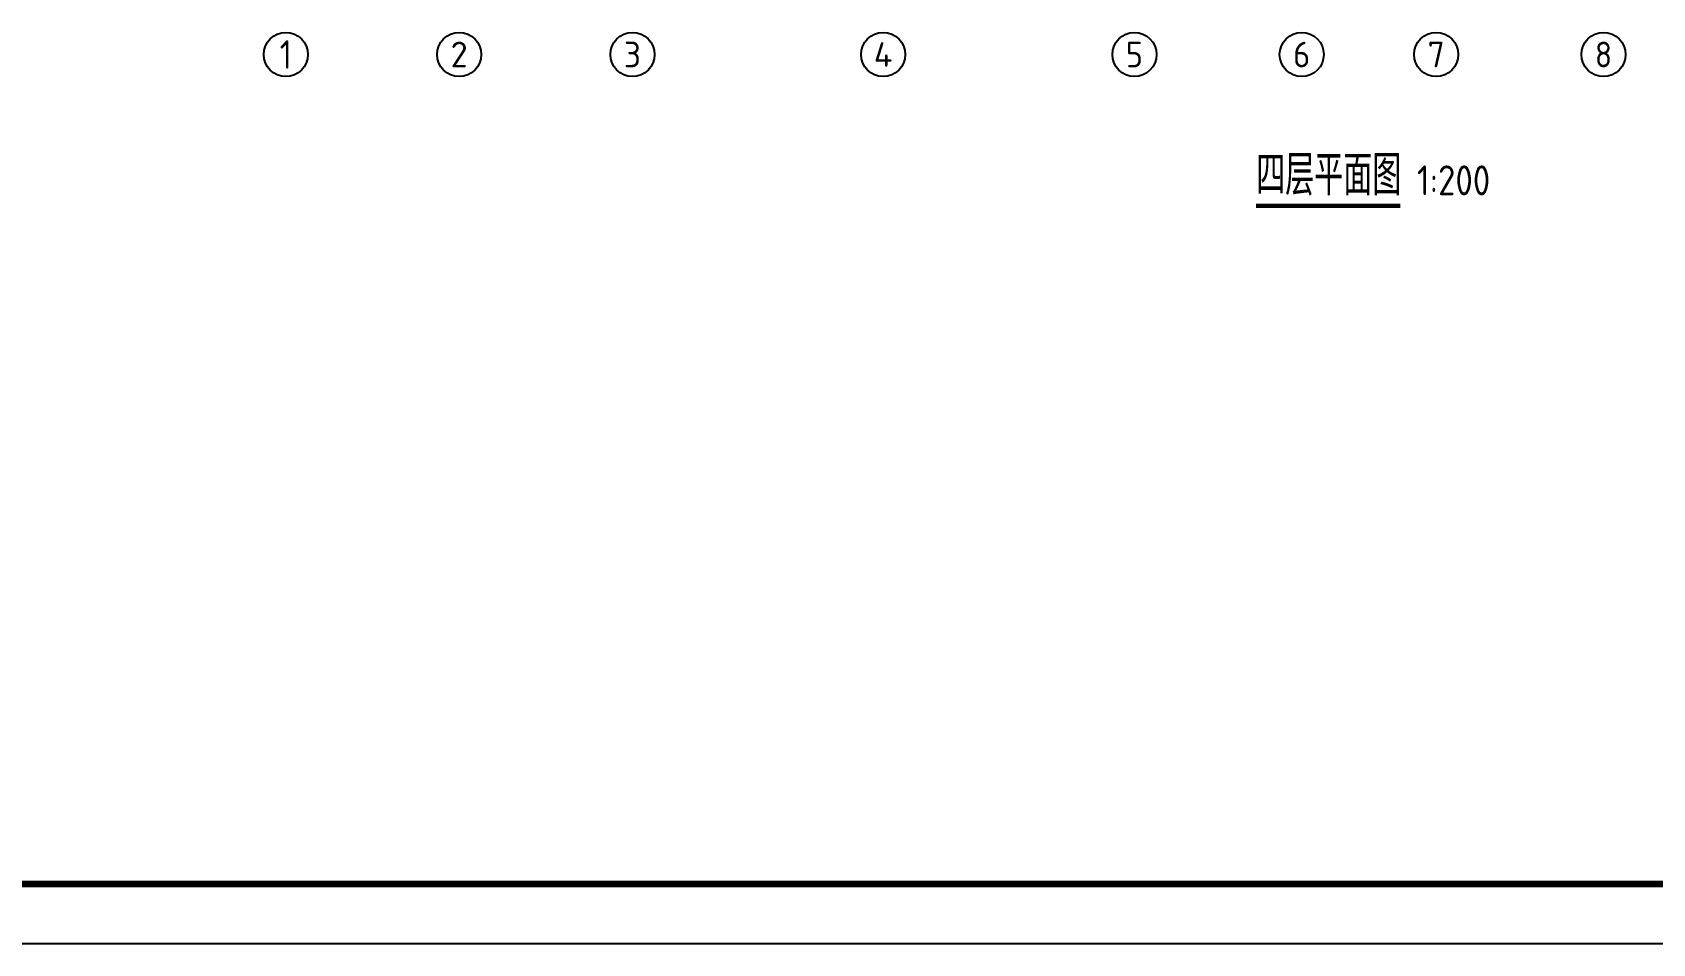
# Model space of a CAD drawing. Extents: x -1 to 1050000, y -900000 to 0.
# Drawn here: x 434209 to 488434, y -360000 to -329513 of the extents above; entities that cross this region are included whole.
import ezdxf
from ezdxf.enums import TextEntityAlignment as Align

# ---------------------------------------------------------------- set-up
doc = ezdxf.new("R2010")
doc.units = 0
doc.header["$LTSCALE"] = 1000
doc.header["$MEASUREMENT"] = 0
for name, color, linetype in [('AXIS', 3, 'Continuous'), ('AXIS_TEXT', 7, 'Continuous'), ('DIM_SYMB', 3, 'Continuous'), ('G-ANNO-TTLB-THIN', 151, 'Continuous'), ('PUB_TEXT', 7, 'Continuous')]:
    doc.layers.add(name, color=color, linetype=linetype)
doc.layers.add('G-ANNO-TTLB-WIDE', color=214, linetype='Continuous', lineweight=100)
doc.styles.add('_TCH_AXIS', font='tssdeng.shx', dxfattribs={"bigfont": 'GBCBIG.shx'})
doc.styles.add('COMPLEX', font='COMPLEX')
doc.styles.get("Standard").update_dxf_attribs({"font": 'gbenor.shx', "bigfont": 'gbcbig.shx'})

# ---------------------------------------------------------------- blocks, each defined once
blk = doc.blocks.new('*U1')
blk.add_line((-525000, 0), (525000, 0))
blk = doc.blocks.new('*U2')
at = {"layer": 'Defpoints', "color": 0, "linetype": 'ByBlock', "lineweight": -2, "transparency": 16777216}
blk.add_blockref('*U1', (0, -360000), dxfattribs=at)
blk = doc.blocks.new('_AXISO')
blk.add_circle((0, 0), 0.5)
at = {"layer": 'AXIS_TEXT', "style": 'COMPLEX', "width": 1.041667}
blk.add_attdef('A', text='', height=0.56, dxfattribs=at).set_placement((-0.25, -0.28), (0.25, -0.28), align=Align.FIT)

msp = doc.modelspace()

# ---------------------------------------------------------------- linework, layer by layer
at = {"layer": 'DIM_SYMB', "const_width": 140}
msp.add_lwpolyline([(475165.66, -335317.72), (479988.21, -335317.72)], dxfattribs=at)
at = {"layer": 'G-ANNO-TTLB-THIN'}
msp.add_lwpolyline([(419999.47, -191800.03), (419999.47, -360000.03), (538799.47, -360000.03), (538799.47, -191800.03)], close=True, dxfattribs=at)
at = {"layer": 'G-ANNO-TTLB-WIDE'}
msp.add_lwpolyline([(536799.47, -196800.03), (421999.47, -196800.03), (421999.47, -358000.03), (536799.47, -358000.03)], close=True, dxfattribs=at)

# ---------------------------------------------------------------- block references
at = {"layer": 'AXIS'}
ref = msp.add_blockref('_AXISO', (442690.6, -330251.51), dxfattribs=dict(at, xscale=1476.510067114094, yscale=1476.510067114094, zscale=1476.510067114094))
ref.add_attrib('A', '1', dxfattribs={"layer": 'AXIS_TEXT', "height": 949.99, "style": '_TCH_AXIS', "width": 2.228571}).set_placement((442487.03, -330726.5), (442894.17, -330726.5), align=Align.FIT)
ref = msp.add_blockref('_AXISO', (448490.6, -330251.51), dxfattribs=dict(at, xscale=1476.510067114094, yscale=1476.510067114094, zscale=1476.510067114094))
ref.add_attrib('A', '2', dxfattribs={"layer": 'AXIS_TEXT', "height": 859.97, "style": '_TCH_AXIS', "width": 1.238095}).set_placement((448203.94, -330681.49), (448777.25, -330681.49), align=Align.FIT)
ref = msp.add_blockref('_AXISO', (454290.6, -330251.51), dxfattribs=dict(at, xscale=1476.510067114094, yscale=1476.510067114094, zscale=1476.510067114094))
ref.add_attrib('A', '3', dxfattribs={"layer": 'AXIS_TEXT', "height": 859.97, "style": '_TCH_AXIS', "width": 1.238095}).set_placement((454003.94, -330681.49), (454577.25, -330681.49), align=Align.FIT)
ref = msp.add_blockref('_AXISO', (462680.48, -330251.51), dxfattribs=dict(at, xscale=1476.510067114094, yscale=1476.510067114094, zscale=1476.510067114094))
ref.add_attrib('A', '4', dxfattribs={"layer": 'AXIS_TEXT', "height": 822.12, "style": '_TCH_AXIS', "width": 1.320635}).set_placement((462367.29, -330662.57), (462993.68, -330662.57), align=Align.FIT)
ref = msp.add_blockref('_AXISO', (471090.6, -330251.51), dxfattribs=dict(at, xscale=1476.510067114094, yscale=1476.510067114094, zscale=1476.510067114094))
ref.add_attrib('A', '5', dxfattribs={"layer": 'AXIS_TEXT', "height": 859.97, "style": '_TCH_AXIS', "width": 1.238095}).set_placement((470803.94, -330681.49), (471377.25, -330681.49), align=Align.FIT)
ref = msp.add_blockref('_AXISO', (476690.6, -330251.51), dxfattribs=dict(at, xscale=1476.510067114094, yscale=1476.510067114094, zscale=1476.510067114094))
ref.add_attrib('A', '6', dxfattribs={"layer": 'AXIS_TEXT', "height": 859.97, "style": '_TCH_AXIS', "width": 1.333333}).set_placement((476403.94, -330681.49), (476977.25, -330681.49), align=Align.FIT)
ref = msp.add_blockref('_AXISO', (481190.6, -330251.51), dxfattribs=dict(at, xscale=1476.510067114094, yscale=1476.510067114094, zscale=1476.510067114094))
ref.add_attrib('A', '7', dxfattribs={"layer": 'AXIS_TEXT', "height": 859.97, "style": '_TCH_AXIS', "width": 1.238095}).set_placement((480903.94, -330681.49), (481477.25, -330681.49), align=Align.FIT)
ref = msp.add_blockref('_AXISO', (486790.6, -330251.51), dxfattribs=dict(at, xscale=1476.510067114094, yscale=1476.510067114094, zscale=1476.510067114094))
ref.add_attrib('A', '8', dxfattribs={"layer": 'AXIS_TEXT', "height": 859.97, "style": '_TCH_AXIS', "width": 1.238095}).set_placement((486503.94, -330681.49), (487077.25, -330681.49), align=Align.FIT)
at = {"layer": 'Defpoints'}
msp.add_blockref('*U2', (525000, 0), dxfattribs=at)

# ---------------------------------------------------------------- texts
at = {"layer": 'PUB_TEXT'}
for s, height, p in [('四层平面图', 1350.355, (475165.66, -334963.25)), ('1:200', 1000, (480548.21, -334963.25))]:
    msp.add_text(s, height=height, dxfattribs=at).set_placement(p)

doc.saveas('drawing.dxf')
